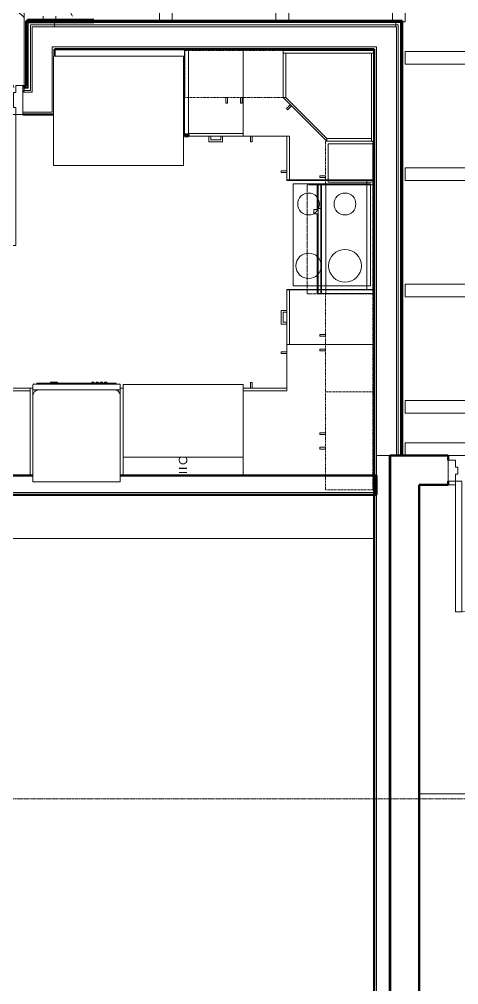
# Model space of a CAD drawing. Header units: inches. Extents: x -4235 to -464, y 9767 to 12359.
# Drawn here: x -2742.2 to -2621.4, y 10116.1 to 10381.6 of the extents above; entities that cross this region are included whole.
import ezdxf

# ---------------------------------------------------------------- set-up
doc = ezdxf.new("R2010")
doc.units = ezdxf.units.IN
doc.header["$MEASUREMENT"] = 0
for name, pattern in [('Dash', [0.25, 0.125, -0.125]), ('Grid Line 1_2_', [0.875, 0.5, -0.125, 0.125, -0.125]), ('Overhead', [0.15625, 0.09375, -0.0625])]:
    doc.linetypes.add(name, pattern=pattern)
for name, color, linetype, lineweight in [('0-1', 7, 'Continuous', 5), ('0-2', 10, 'Continuous', 9), ('A-CLNG-1', 254, 'Continuous', 9), ('A-CLNG-2', 10, 'Continuous', 9), ('A-CLNG-PATT-1', 253, 'Continuous', 13), ('A-DOOR-1', 10, 'Continuous', 9), ('A-DOOR-2', 50, 'Continuous', 20), ('A-DOOR-FRAM-2', 50, 'Continuous', 20), ('A-FLOR-1', 254, 'Continuous', 9), ('A-FLOR-2', 10, 'Continuous', 9), ('A-FLOR-3', 192, 'Continuous', 9), ('A-WALL-1', 7, 'Continuous', 50), ('A-WALL-2', 250, 'Continuous', 13), ('A-WALL-3', 10, 'Continuous', 9), ('A-WALL-4', 254, 'Continuous', 9), ('A-WALL-5', 113, 'Continuous', 9), ('I-WALL-1', 7, 'Continuous', 50), ('I-WALL-2', 10, 'Continuous', 9), ('I-WALL-3', 254, 'Continuous', 9), ('P-SANR-FIXT-1', 10, 'Continuous', 9), ('Q-CASE', 31, 'Continuous', 9), ('Q-CASE-1', 254, 'Continuous', 9), ('Q-CASE-2', 10, 'Continuous', 9), ('Q-CASE-3', 254, 'Dash', 9), ('Q-CASE-4', 10, 'Dash', 9), ('Q-SPCQ-1', 10, 'Continuous', 9), ('Q-SPCQ-2', 91, 'Overhead', 9), ('S-BEAM', 12, 'Continuous', 9), ('S-GRID-1', 1, 'Grid Line 1_2_', 9)]:
    doc.layers.add(name, color=color, linetype=linetype, lineweight=lineweight)

# ---------------------------------------------------------------- blocks, each defined once
blk = doc.blocks.new('Refrigerator_-_Side-by-Side_6047 - 36_ X 30_-1372843-BACKGROUND - RCP - 2ND FLOOR')
at = {"layer": 'Q-SPCQ-1'}
for p, q in [((-17.88, 15.58), (17.87, 15.58)), ((-17.88, -14.42), (-17.88, 15.58)), ((17.87, 15.58), (17.87, -14.42)), ((17.87, -14.42), (-17.88, -14.42))]:
    blk.add_line(p, q, dxfattribs=at)
blk = doc.blocks.new('Range - 24_ x 30_-2806124-BACKGROUND - RCP - 2ND FLOOR')
at = {"layer": 'Q-SPCQ-1'}
blk.add_line((0, -22), (30, -22), dxfattribs=at)
for centre, radius, start, end in [((6.5, -6), 3.5, 360, 180), ((23.5, -6), 3, 0, 180), ((6.5, -6), 3.5, 180, 0), ((23.5, -6), 3, 180, 0), ((6.5, -16), 4.5, 0, 180), ((23.5, -16), 3, 360, 180), ((6.5, -16), 4.5, 180, 0), ((23.5, -16), 3, 180, 0)]:
    blk.add_arc(centre, radius, start, end, dxfattribs=at)
blk = doc.blocks.new('Dishwasher_15404 - 34_ counter-2817256-BACKGROUND - RCP - 2ND FLOOR')
at = {"layer": 'Q-SPCQ-1'}
for p, q in [((0, -24), (0, 0)), ((0, 0), (23.68, 0)), ((23.68, 0), (25.25, 0)), ((25.25, 0), (26.68, 0)), ((25.25, 0), (25.25, -1.57)), ((25.25, -1.57), (25.25, -22.43)), ((26.87, -0.2), (26.87, -23.8)), ((27.12, -1.09), (26.87, -1.09)), ((27.12, -2.61), (27.12, -1.09)), ((27.12, -3.81), (27.12, -2.61)), ((27.12, -20.19), (27.12, -3.81)), ((27.37, -4.82), (27.12, -4.82)), ((27.37, -5.81), (27.37, -4.82)), ((27.12, -6.79), (27.37, -6.79)), ((27.37, -6.79), (27.37, -5.81)), ((27.37, -16.15), (27.12, -16.15)), ((27.37, -16.74), (27.12, -16.74)), ((27.37, -17.33), (27.12, -17.33)), ((27.37, -17.92), (27.12, -17.92)), ((27.37, -18.51), (27.12, -18.51)), ((27.37, -16.74), (27.37, -16.15)), ((27.37, -17.92), (27.37, -17.33)), ((27.37, -19.1), (27.37, -18.51)), ((27.37, -19.1), (27.12, -19.1)), ((27.37, -19.69), (27.12, -19.69)), ((27.12, -21.39), (27.12, -20.19)), ((27.37, -20.28), (27.12, -20.28)), ((27.37, -20.28), (27.37, -19.69)), ((25.25, -22.43), (25.25, -24)), ((27.12, -22.91), (26.87, -22.91)), ((27.12, -22.91), (27.12, -21.39)), ((23.68, -24), (0, -24)), ((25.25, -24), (23.68, -24)), ((26.68, -24), (25.25, -24))]:
    blk.add_line(p, q, dxfattribs=at)
for centre, radius, start, end in [((26.68, -0.2), 0.197, 15, 90), ((26.68, -0.2), 0.197, 0, 90), ((23.68, -1.57), 1.57, 0, 90), ((23.68, -1.57), 1.57, 32.077, 42.3359), ((23.68, -1.57), 1.57, 17.8182, 27.5266), ((23.68, -1.57), 1.57, 0, 13.6425), ((23.68, -22.43), 1.57, 270, 0), ((23.68, -22.43), 1.57, 317.6641, 327.923), ((23.68, -22.43), 1.57, 332.4734, 342.1818), ((23.68, -22.43), 1.57, 346.3575, 0), ((26.68, -23.8), 0.197, 270, 0)]:
    blk.add_arc(centre, radius, start, end, dxfattribs=at)
blk = doc.blocks.new('300 Series Wall Hung Cabinet_302 - 27_ X 36_-2604985-BACKGROUND - RCP - 2ND FLOOR')
at = {"layer": 'Q-CASE-1'}
for p, q in [((-1.76, -13.19), (-2.25, -13.19)), ((-2.25, -13.19), (-2.25, -14.69)), ((-1.76, -14.69), (-1.76, -13.19)), ((2.24, -13.19), (1.75, -13.19)), ((1.75, -13.19), (1.75, -14.69)), ((2.24, -14.69), (2.24, -13.19)), ((-2.25, -14.69), (-1.76, -14.69)), ((1.75, -14.69), (2.24, -14.69))]:
    blk.add_line(p, q, dxfattribs=at)
at = {"layer": 'Q-CASE-3'}
for p, q in [((-13.5, -0.19), (-13.5, -13.19)), ((13.5, -13.19), (13.5, -0.19)), ((-13.5, -13.19), (13.5, -13.19))]:
    blk.add_line(p, q, dxfattribs=at)
at = {"layer": 'Q-CASE-4'}
blk.add_line((13.5, -0.19), (-13.5, -0.19), dxfattribs=at)
blk = doc.blocks.new('30quot_MicrowaveVent_11166 - 70cm miele oven-V13-BACKGROUND - RCP - 2ND FLOOR')
at = {"layer": 'Q-CASE-1'}
for p, q in [((8.88, 16.6), (7.69, 16.6)), ((7.69, 16.6), (7.69, 15.39)), ((7.69, 16.55), (7.69, 16.6)), ((8.88, 16.6), (8.88, 16.55)), ((8.88, 16.55), (8.88, 16.6)), ((8.88, 16.16), (8.88, 16.55)), ((8.88, 15.39), (8.88, 16.16)), ((-13.07, 15.6), (-14.2, 15.6)), ((-14.2, 15.6), (-14.2, 15.48)), ((-14.2, 15.48), (-14.2, 15.39)), ((-13.07, 15.39), (-14.2, 15.39)), ((-14.2, 15.39), (-14.2, 14.61)), ((-14.2, 14.61), (-13.07, 14.61)), ((-14.2, 14.49), (-14.2, 13.23)), ((-13.07, 14.49), (-14.2, 14.49)), ((7.69, 15.6), (-12.07, 15.6)), ((9.18, 15.39), (-12.07, 15.39)), ((-12.07, 14.61), (9.18, 14.61)), ((15.68, 14.49), (-12.07, 14.49)), ((15.68, 15.6), (8.88, 15.6)), ((9.18, 15.39), (9.18, 14.61)), ((15.68, 15.39), (9.18, 15.39)), ((9.18, 15.39), (9.18, 14.61)), ((9.18, 14.61), (15.68, 14.61)), ((15.68, 15.54), (15.68, 15.6)), ((15.68, 15.39), (15.68, 15.54)), ((15.68, 15.39), (15.68, 14.61)), ((15.68, 13.23), (15.68, 14.49)), ((-14.2, 13.23), (-14.2, 0.38)), ((-14.2, 13.23), (-13.07, 13.23)), ((-12.07, 13.23), (15.68, 13.23)), ((15.68, 1), (15.68, 13.23)), ((15.68, 0), (15.68, 0.38))]:
    blk.add_line(p, q, dxfattribs=at)
at = {"layer": 'Q-CASE-2'}
for p, q in [((-12.07, 15.6), (-13.07, 15.6)), ((-12.07, 15.39), (-13.07, 15.39)), ((-13.07, 14.61), (-12.07, 14.61)), ((-12.07, 14.49), (-13.07, 14.49)), ((-13.07, 13.23), (-12.07, 13.23)), ((-14.2, 0.38), (-14.2, 0)), ((-13.07, 0), (15.68, 0)), ((15.68, 0.38), (15.68, 1)), ((-14.2, 0), (-13.07, 0))]:
    blk.add_line(p, q, dxfattribs=at)
blk = doc.blocks.new('Base Cabinet 4 Drawer 254 - Base Cabinet 4 Drawer 254 15_-2584595-BACKGROUND - RCP - 2ND FLOOR')
at = {"layer": 'Q-CASE-2'}
for p, q in [((-6.76, 24), (8.24, 24)), ((-6.76, 23.25), (-6.76, 24)), ((-1.14, 24), (-1.14, 25.5)), ((-1.14, 25.5), (2.61, 25.5)), ((-1.14, 24), (-0.64, 24)), ((2.11, 25), (-0.64, 25)), ((-0.64, 24), (-0.64, 25)), ((2.11, 24), (2.11, 25)), ((2.61, 24), (2.11, 24)), ((2.61, 25.5), (2.61, 24)), ((8.24, 24), (8.24, 23.25)), ((8.24, 23.25), (-6.76, 23.25)), ((-6.76, 23.25), (-6.76, 0)), ((8.24, 0), (8.24, 23.25)), ((-6.76, 0), (8.24, 0))]:
    blk.add_line(p, q, dxfattribs=at)
blk = doc.blocks.new('Base Cabinet 3 Drawer 230 - Base Cabinet 3 Drawer 230 15_-2554961-BACKGROUND - RCP - 2ND FLOOR')
at = {"layer": 'Q-CASE-2'}
for p, q in [((-6.76, -23.25), (-6.76, 0)), ((-6.76, 0), (8.24, 0)), ((8.24, 0), (8.24, -23.25)), ((-6.76, -23.25), (-6.76, -24)), ((8.24, -23.25), (-6.76, -23.25)), ((8.24, -24), (8.24, -23.25)), ((-6.76, -24), (8.24, -24)), ((-0.64, -24), (-1.14, -24)), ((-1.14, -25.5), (-1.14, -24)), ((2.61, -25.5), (-1.14, -25.5)), ((-0.64, -25), (-0.64, -24)), ((-0.64, -25), (2.11, -25)), ((2.11, -25), (2.11, -24)), ((2.11, -24), (2.61, -24)), ((2.61, -24), (2.61, -25.5))]:
    blk.add_line(p, q, dxfattribs=at)
blk = doc.blocks.new('Base Cabinet 3 Drawer 230 - Base Cabinet 3 Drawer 230 18_-2579417-BACKGROUND - RCP - 2ND FLOOR')
at = {"layer": 'Q-CASE-2'}
for p, q in [((-8.26, 24), (9.74, 24)), ((-8.26, 23.25), (-8.26, 24)), ((-1.14, 24), (-1.14, 25.5)), ((-1.14, 25.5), (2.61, 25.5)), ((-1.14, 24), (-0.64, 24)), ((2.11, 25), (-0.64, 25)), ((-0.64, 24), (-0.64, 25)), ((2.11, 24), (2.11, 25)), ((2.61, 24), (2.11, 24)), ((2.61, 25.5), (2.61, 24)), ((9.74, 24), (9.74, 23.25)), ((9.74, 23.25), (-8.26, 23.25)), ((-8.26, 23.25), (-8.26, 0)), ((9.74, 0), (9.74, 23.25)), ((-8.26, 0), (9.74, 0))]:
    blk.add_line(p, q, dxfattribs=at)
blk = doc.blocks.new('kitchen_faucet_14143 - kitchen_faucet_14143-V51-BACKGROUND - RCP - 2ND FLOOR')
at = {"layer": 'P-SANR-FIXT-1'}
for p, q in [((2.26, -1.08), (2.26, 1.08)), ((2.34, 1.08), (2.34, -1.08)), ((3.44, -1.08), (3.44, 1.08))]:
    blk.add_line(p, q, dxfattribs=at)
for start, end in [(222.9819, 360), (0, 135)]:
    blk.add_arc((0, 0), 1.08, start, end, dxfattribs=at)
blk = doc.blocks.new('Stainless Steel Farmhous Kitchen Sink - Stainless Steel Farmhous Kitchen Sink-2443921-BACKGROUND - RCP - 2ND FLOOR')
at = {"layer": 'P-SANR-FIXT-1'}
for p, q in [((-33, -22.2), (-33, -2.25)), ((-33, -2.25), (0, -2.25)), ((0, -2.25), (0, -22.2)), ((0, -22.2), (-33, -22.2))]:
    blk.add_line(p, q, dxfattribs=at)
blk = doc.blocks.new('Base Cabinet Corner 197 - Base Cabinet Corner 197-2565125-BACKGROUND - RCP - 2ND FLOOR')
at = {"layer": 'Q-CASE-2'}
for p, q in [((-23.26, 0), (12.74, 0)), ((-23.26, -36), (-23.26, 0)), ((12.74, 0), (12.74, -24)), ((0.74, -23.25), (0.74, -36)), ((12.74, -23.25), (0.74, -23.25)), ((0.74, -23.25), (0.74, -24)), ((0.74, -24), (0.74, -36)), ((12.74, -24), (0.74, -24)), ((10.73, -24), (10.24, -24)), ((10.24, -24), (10.24, -25.5)), ((10.24, -25.5), (10.73, -25.5)), ((10.73, -25.5), (10.73, -24)), ((2.23, -33.51), (0.73, -33.51)), ((0.73, -33.51), (0.73, -34)), ((0.73, -34), (2.23, -34)), ((2.23, -34), (2.23, -33.51)), ((0.74, -36), (-23.26, -36))]:
    blk.add_line(p, q, dxfattribs=at)
blk = doc.blocks.new('308 - 308-V65-BACKGROUND - RCP - 2ND FLOOR')
at = {"layer": 'Q-CASE'}
for p, q in [((0, -25.19), (-12, -13.19)), ((-12, -13.19), (-11.25, -13.19)), ((-11.25, -13.19), (0, -24.44)), ((0, -24.44), (0, -25.19))]:
    blk.add_line(p, q, dxfattribs=at)
at = {"layer": 'Q-CASE-1'}
for p, q in [((-12, -0.94), (-12, -0.19)), ((-12, -13.19), (-12, -0.94)), ((-12, -0.94), (-11.25, -0.94)), ((12.62, -0.94), (-12, -0.94)), ((-11.25, -13.19), (-11.25, -0.94)), ((-11.25, -0.94), (12.25, -0.94)), ((-11.25, -0.94), (-11.25, -13.19)), ((12.25, -0.94), (12.25, -24.44)), ((12.25, -25.19), (12.25, -0.94)), ((12.25, -0.94), (12.62, -0.94)), ((-11.25, -13.19), (-12, -13.19)), ((0, -24.44), (-11.25, -13.19)), ((-10.05, -15.14), (-11.11, -16.2)), ((-10.76, -16.55), (-9.7, -15.49)), ((-11.11, -16.2), (-10.76, -16.55)), ((12.25, -24.44), (0, -24.44)), ((0, -25.19), (0, -24.44)), ((0, -24.44), (12.25, -24.44)), ((12.25, -25.19), (0, -25.19)), ((12.25, -24.44), (12.25, -25.19)), ((12.62, -25.19), (12.25, -25.19))]:
    blk.add_line(p, q, dxfattribs=at)
at = {"layer": 'Q-CASE-2'}
for p, q in [((-12, -0.19), (12.62, -0.19)), ((12.62, -0.19), (13, -0.19)), ((12.62, -0.94), (13, -0.94)), ((13, -0.94), (12.62, -0.94)), ((13, -0.19), (13, -0.94)), ((13, -0.94), (13, -25.19)), ((13, -25.19), (12.62, -25.19))]:
    blk.add_line(p, q, dxfattribs=at)
blk = doc.blocks.new('300 Series Wall Hung Cabinet_302 - 27_ X 36_-V66-BACKGROUND - RCP - 2ND FLOOR')
at = {"layer": 'Q-CASE-1'}
for p, q in [((-1.76, 14.69), (-2.25, 14.69)), ((-2.25, 14.69), (-2.25, 13.19)), ((-1.76, 13.19), (-1.76, 14.69)), ((2.24, 14.69), (1.75, 14.69)), ((1.75, 14.69), (1.75, 13.19)), ((2.24, 13.19), (2.24, 14.69)), ((-2.25, 13.19), (-1.76, 13.19)), ((1.75, 13.19), (2.24, 13.19))]:
    blk.add_line(p, q, dxfattribs=at)
at = {"layer": 'Q-CASE-3'}
for p, q in [((-9.5, 13.19), (13.5, 13.19)), ((13.5, 13.19), (13.5, 0.19))]:
    blk.add_line(p, q, dxfattribs=at)
at = {"layer": 'Q-CASE-4'}
for p, q in [((-13.5, 0.19), (-13.5, 13.19)), ((-13.5, 13.19), (-9.5, 13.19)), ((-9.5, 0.19), (-13.5, 0.19)), ((13.5, 0.19), (-9.5, 0.19))]:
    blk.add_line(p, q, dxfattribs=at)
blk = doc.blocks.new('300 Series Wall Hung Cabinet_301 - 12_-V67-BACKGROUND - RCP - 2ND FLOOR')
at = {"layer": 'Q-CASE-1'}
for p, q in [((-3.51, 14.69), (-4, 14.69)), ((-4, 14.69), (-4, 13.19)), ((-3.51, 13.19), (-3.51, 14.69)), ((-4.75, 12.44), (5.25, 12.44)), ((-4, 13.19), (-3.51, 13.19)), ((5.25, 12.44), (5.25, 0.19)), ((-4.75, 0.19), (-5.25, 0.19))]:
    blk.add_line(p, q, dxfattribs=at)
at = {"layer": 'Q-CASE-2'}
for p, q in [((-5.25, 0.19), (-5.25, 12.44)), ((-5.25, 12.44), (-4.75, 12.44)), ((5.25, 0.19), (-4.75, 0.19))]:
    blk.add_line(p, q, dxfattribs=at)
at = {"layer": 'Q-CASE-3'}
for p, q in [((-6, 0.81), (-6, 13.19)), ((-6, 13.19), (-5.75, 13.19)), ((-4.75, 13.19), (6, 13.19)), ((6, 13.19), (6, 0.19)), ((-4.75, 0.19), (-6, 0.19))]:
    blk.add_line(p, q, dxfattribs=at)
at = {"layer": 'Q-CASE-4'}
for p, q in [((-5.75, 13.19), (-4.75, 13.19)), ((-6, 0.19), (-6, 0.81)), ((6, 0.19), (-4.75, 0.19))]:
    blk.add_line(p, q, dxfattribs=at)
blk = doc.blocks.new('Cabinet Filler62 - Cabinet Filler-2784979-BACKGROUND - RCP - 2ND FLOOR')
at = {"layer": 'A-WALL-1'}
for p, q in [((-2696.8, 10349.91), (-2695.7, 10349.91)), ((-2696.8, 10349.41), (-2696.8, 10349.91)), ((-2695.7, 10349.41), (-2696.8, 10349.41)), ((-2695.7, 10349.91), (-2695.7, 10349.41))]:
    blk.add_line(p, q, dxfattribs=at)
at = {"layer": 'A-WALL-4'}
for p, q in [((-2695.7, 10349.91), (-2696.8, 10349.91)), ((-2696.8, 10349.91), (-2696.8, 10349.41)), ((-2696.8, 10349.41), (-2695.7, 10349.41)), ((-2695.7, 10349.41), (-2695.7, 10349.91))]:
    blk.add_line(p, q, dxfattribs=at)
blk = doc.blocks.new('Range_Hood_386 - 30_ Wide-V87-BACKGROUND - RCP - 2ND FLOOR')
at = {"layer": 'Q-SPCQ-2'}
for p, q in [((-15, 11.37), (-15, 12)), ((-15, 12), (13.75, 12)), ((-15, -6), (-15, 11.37)), ((13.75, 12), (15, 12)), ((15, 12), (15, -6)), ((12.75, -6), (-15, -6)), ((13.75, -6), (12.75, -6)), ((15, -6), (13.75, -6))]:
    blk.add_line(p, q, dxfattribs=at)
blk = doc.blocks.new('CTR - 1st Phase - Unit Layouts_rvt-1-BACKGROUND - RCP - 2ND FLOOR')
at = {"layer": 'A-WALL-1'}
for p, q in [((-2756.7, 10256.16), (-2738.45, 10256.16)), ((-2714.45, 10256.16), (-2644.07, 10256.16)), ((-2644.07, 10256.16), (-2644.07, 10250.78)), ((-2644.07, 10250.78), (-2756.7, 10250.78))]:
    blk.add_line(p, q, dxfattribs=at)
at = {"layer": 'A-WALL-2'}
blk.add_line((-2756.7, 10251.41), (-2644.07, 10251.41), dxfattribs=at)
at = {"layer": 'A-WALL-3'}
for p, q in [((-2644.7, 10256.16), (-2644.07, 10256.16)), ((-2644.07, 10256.16), (-2644.07, 10250.78)), ((-2644.07, 10250.78), (-2644.7, 10250.78))]:
    blk.add_line(p, q, dxfattribs=at)
at = {"layer": 'A-WALL-4'}
for p, q in [((-2756.7, 10256.16), (-2738.45, 10256.16)), ((-2714.45, 10256.16), (-2644.7, 10256.16)), ((-2644.7, 10250.78), (-2756.7, 10250.78))]:
    blk.add_line(p, q, dxfattribs=at)
at = {"layer": 'A-WALL-5'}
for p, q in [((-2696.8, 10373.41), (-2696.8, 10349.91)), ((-2644.7, 10373.41), (-2696.8, 10373.41)), ((-2696.8, 10373.41), (-2644.7, 10373.41)), ((-2696.8, 10349.91), (-2696.8, 10373.41)), ((-2644.7, 10337.29), (-2644.7, 10373.41)), ((-2644.7, 10337.29), (-2644.7, 10373.41)), ((-2696.8, 10349.91), (-2696.8, 10349.41)), ((-2696.8, 10349.41), (-2696.8, 10349.91)), ((-2696.8, 10349.41), (-2695.7, 10349.41)), ((-2695.7, 10349.41), (-2696.8, 10349.41)), ((-2695.7, 10349.41), (-2690.07, 10349.41)), ((-2690.07, 10349.41), (-2695.7, 10349.41)), ((-2690.07, 10349.41), (-2689.57, 10349.41)), ((-2689.57, 10349.41), (-2690.07, 10349.41)), ((-2689.57, 10349.41), (-2686.82, 10349.41)), ((-2686.82, 10349.41), (-2689.57, 10349.41)), ((-2686.82, 10349.41), (-2686.32, 10349.41)), ((-2686.32, 10349.41), (-2678.7, 10349.41)), ((-2678.7, 10349.41), (-2686.32, 10349.41)), ((-2678.21, 10349.41), (-2668.7, 10349.41)), ((-2668.7, 10349.41), (-2678.21, 10349.41)), ((-2668.7, 10349.41), (-2668.7, 10339.91)), ((-2668.7, 10349.41), (-2668.7, 10339.91)), ((-2668.7, 10339.91), (-2668.7, 10339.43)), ((-2668.7, 10339.43), (-2668.7, 10337.29)), ((-2668.7, 10339.43), (-2668.7, 10337.29)), ((-2668.7, 10337.29), (-2644.7, 10337.29)), ((-2668.7, 10337.29), (-2644.7, 10337.29)), ((-2666.95, 10336.29), (-2666.95, 10308.29)), ((-2645.7, 10336.29), (-2666.95, 10336.29)), ((-2666.95, 10336.29), (-2666.95, 10308.29)), ((-2645.7, 10336.29), (-2666.95, 10336.29)), ((-2645.7, 10308.29), (-2645.7, 10336.29)), ((-2645.7, 10336.29), (-2645.7, 10308.29)), ((-2668.7, 10301.53), (-2668.7, 10307.29)), ((-2668.7, 10307.29), (-2644.7, 10307.29)), ((-2668.7, 10307.29), (-2644.7, 10307.29)), ((-2668.7, 10307.29), (-2668.7, 10301.53)), ((-2666.95, 10308.29), (-2645.7, 10308.29)), ((-2666.95, 10308.29), (-2645.7, 10308.29)), ((-2644.7, 10307.29), (-2644.7, 10256.16)), ((-2644.7, 10307.29), (-2644.7, 10256.16)), ((-2668.7, 10301.53), (-2668.7, 10301.03)), ((-2668.7, 10298.28), (-2668.7, 10301.03)), ((-2668.7, 10301.03), (-2668.7, 10298.28)), ((-2668.7, 10298.28), (-2668.7, 10297.78)), ((-2668.7, 10290.16), (-2668.7, 10297.78)), ((-2668.7, 10297.78), (-2668.7, 10290.16)), ((-2668.7, 10280.16), (-2668.7, 10289.67)), ((-2668.7, 10289.67), (-2668.7, 10280.16)), ((-2746.32, 10280.16), (-2738.45, 10280.16)), ((-2738.45, 10280.16), (-2746.32, 10280.16)), ((-2714.45, 10280.16), (-2713.7, 10280.16)), ((-2713.7, 10280.16), (-2714.45, 10280.16)), ((-2713.7, 10261.2), (-2713.7, 10280.16)), ((-2680.7, 10280.16), (-2678.69, 10280.16)), ((-2678.69, 10280.16), (-2680.7, 10280.16)), ((-2678.2, 10280.16), (-2678.69, 10280.16)), ((-2678.2, 10280.16), (-2668.7, 10280.16)), ((-2668.7, 10280.16), (-2678.2, 10280.16)), ((-2713.7, 10261.2), (-2713.7, 10256.16)), ((-2713.7, 10256.16), (-2713.7, 10261.2)), ((-2680.7, 10256.16), (-2680.7, 10261.2)), ((-2680.7, 10261.2), (-2680.7, 10256.16)), ((-2713.7, 10256.16), (-2680.7, 10256.16)), ((-2680.7, 10256.16), (-2713.7, 10256.16)), ((-2644.7, 10256.16), (-2644.7, 10250.78)), ((-2644.7, 10256.16), (-2644.7, 10250.78)), ((-2644.7, 10250.78), (-2644.7, 10238.78)), ((-2644.7, 10250.78), (-2644.7, 10238.78)), ((-2644.7, 10238.78), (-2759.12, 10238.78)), ((-2759.12, 10238.78), (-2644.7, 10238.78))]:
    blk.add_line(p, q, dxfattribs=at)
at = {"layer": '0-2'}
for name, p in [('300 Series Wall Hung Cabinet_302 - 27_ X 36_-2604985-BACKGROUND - RCP - 2ND FLOOR', (-2683.2, 10373.23)), ('Base Cabinet 3 Drawer 230 - Base Cabinet 3 Drawer 230 15_-2554961-BACKGROUND - RCP - 2ND FLOOR', (-2688.94, 10373.41)), ('308 - 308-V65-BACKGROUND - RCP - 2ND FLOOR', (-2657.7, 10373.23)), ('Cabinet Filler62 - Cabinet Filler-2784979-BACKGROUND - RCP - 2ND FLOOR', (0, 0)), ('Base Cabinet 3 Drawer 230 - Base Cabinet 3 Drawer 230 18_-2579417-BACKGROUND - RCP - 2ND FLOOR', (-2748.94, 10256.16))]:
    blk.add_blockref(name, p, dxfattribs=at)
for name, p, rotation in [('Base Cabinet Corner 197 - Base Cabinet Corner 197-2565125-BACKGROUND - RCP - 2ND FLOOR', (-2644.7, 10350.15), 269.9999999999575), ('Refrigerator_-_Side-by-Side_6047 - 36_ X 30_-1372843-BACKGROUND - RCP - 2ND FLOOR', (-2714.92, 10356.99), 180), ('300 Series Wall Hung Cabinet_301 - 12_-V67-BACKGROUND - RCP - 2ND FLOOR', (-2644.89, 10342.04), 89.99999999992518), ('Range - 24_ x 30_-2806124-BACKGROUND - RCP - 2ND FLOOR', (-2668.7, 10307.29), 90.00000000002778), ('Range_Hood_386 - 30_ Wide-V87-BACKGROUND - RCP - 2ND FLOOR', (-2657.07, 10321.04), 270.0000000000275), ('30quot_MicrowaveVent_11166 - 70cm miele oven-V13-BACKGROUND - RCP - 2ND FLOOR', (-2644.7, 10320.36), 89.99999999992565), ('Base Cabinet 4 Drawer 254 - Base Cabinet 4 Drawer 254 15_-2584595-BACKGROUND - RCP - 2ND FLOOR', (-2644.7, 10298.92), 89.99999999992563), ('300 Series Wall Hung Cabinet_302 - 27_ X 36_-2604985-BACKGROUND - RCP - 2ND FLOOR', (-2644.89, 10292.66), 269.9999999999252), ('Base Cabinet Corner 197 - Base Cabinet Corner 197-2565125-BACKGROUND - RCP - 2ND FLOOR', (-2667.96, 10256.16), 180), ('Dishwasher_15404 - 34_ counter-2817256-BACKGROUND - RCP - 2ND FLOOR', (-2738.45, 10254.41), 90.00000000003266), ('Stainless Steel Farmhous Kitchen Sink - Stainless Steel Farmhous Kitchen Sink-2443921-BACKGROUND - RCP - 2ND FLOOR', (-2713.7, 10258.95), 180), ('300 Series Wall Hung Cabinet_302 - 27_ X 36_-V66-BACKGROUND - RCP - 2ND FLOOR', (-2644.89, 10265.66), 89.99999999992518), ('kitchen_faucet_14143 - kitchen_faucet_14143-V51-BACKGROUND - RCP - 2ND FLOOR', (-2697.2, 10260.4), 269.999999999959)]:
    blk.add_blockref(name, p, dxfattribs=dict(at, rotation=rotation))
blk = doc.blocks.new('HOLLOW METAL - UNIT DOOR-2191980-BACKGROUND - RCP - 2ND FLOOR')
at = {"layer": 'A-DOOR-1'}
blk.add_arc((18, -4.125), 36, 180, 270, dxfattribs=at)
at = {"layer": 'A-DOOR-2'}
for p, q in [((16.25, -4.125), (18, -4.125)), ((16.25, -40.125), (16.25, -4.125)), ((18, -4.125), (18, -40.125)), ((18, -40.125), (16.25, -40.125))]:
    blk.add_line(p, q, dxfattribs=at)
at = {"layer": 'A-DOOR-FRAM-2'}
for p, q in [((-20, 3.875), (-18, 3.875)), ((-20, -4.125), (-20, 3.875)), ((-18, 3.875), (-18, 1.9375)), ((18, 3.875), (20, 3.875)), ((18, 1.9375), (18, 3.875)), ((20, 3.875), (20, -4.125)), ((-18, 1.9375), (-17.375, 1.9375)), ((-17.375, 1.9375), (-17.375, -2.1875)), ((17.375, 1.9375), (18, 1.9375)), ((17.375, -2.1875), (17.375, 1.9375)), ((-18, -2.1875), (-18, -4.125)), ((-17.375, -2.1875), (-18, -2.1875)), ((18, -2.1875), (17.375, -2.1875)), ((18, -4.125), (18, -2.1875)), ((-18, -4.125), (-20, -4.125)), ((20, -4.125), (18, -4.125))]:
    blk.add_line(p, q, dxfattribs=at)
blk = doc.blocks.new('CTR - 1st Phase - Common Walls_rvt-1-BACKGROUND - RCP - 2ND FLOOR')
at = {"layer": 'A-CLNG-PATT-1'}
h = blk.add_hatch(dxfattribs=at)
h.set_pattern_fill('FP_3', color=256, style=0, pattern_type=2)
h.set_pattern_definition([(108.435, (6.24, 0), (-23.9995167, 47.999875), [9.107, -66.787]), (139.399, (3.36, 8.64), (-144.0005735, 119.9994401), [4.425, -216.844]), (136.848, (24, 11.52), (-360.00235884, 335.99803914), [10.527, -515.834]), (109.983, (16.32, 18.72), (-71.99926767, 192.0004429), [5.618, -275.295]), (90, (14.4, 0), (-24, 24), [4.8, -19.2]), (118.443, (14.4, 4.8), (168.00080613, -311.999948405), [13.101, -641.971]), (84.289, (8.16, 16.32), (-24.00143285, -215.9997167), [4.824, -236.373]), (129.806, (8.64, 21.12), (96.0006462, -119.9991583), [3.749, -183.697])])
h.paths.add_polyline_path([(-2797.77, 10361.78), (-2781.2, 10361.78), (-2781.2, 10363.41), (-2779.28, 10363.41), (-2779.28, 10425.39), (-2798.23, 10425.39), (-2798.23, 10361.78), (-2798.02, 10361.78)], flags=0)
h.paths.add_polyline_path([(-2743.48, 10361.78), (-2743.2, 10361.78), (-2743.2, 10363.41), (-2741.2, 10363.41), (-2741.2, 10361.78), (-2740.88, 10361.78), (-2740.88, 10425.39), (-2779.03, 10425.39), (-2779.03, 10361.78), (-2771.51, 10361.78)], flags=0)
h.paths.add_polyline_path([(-2721.68, 10382.41), (-2721.68, 10425.39), (-2740.63, 10425.39), (-2740.63, 10382.41)], flags=0)
at = {"layer": 'A-CLNG-1'}
for p, q in [((-2740.88, 10363.16), (-2740.88, 10361.78)), ((-2740.88, 10361.78), (-2741.2, 10361.78))]:
    blk.add_line(p, q, dxfattribs=at)
at = {"layer": 'A-CLNG-2'}
blk.add_line((-2740.88, 10425.39), (-2740.88, 10363.16), dxfattribs=at)
at = {"layer": 'A-WALL-1'}
for p, q in [((-2644.7, 10013.59), (-2644.7, 10261.59)), ((-2640.32, 10261.59), (-2640.32, 10013.59))]:
    blk.add_line(p, q, dxfattribs=at)
at = {"layer": 'A-WALL-2'}
for p, q in [((-2739.8, 10381.16), (-2739.8, 10380.66)), ((-2739.8, 10381.16), (-2739.8, 10380.66)), ((-2739.17, 10380.66), (-2739.8, 10380.66)), ((-2739.8, 10380.66), (-2739.8, 10362.66)), ((-2732.55, 10380.66), (-2739.17, 10380.66)), ((-2644.7, 10380.66), (-2732.55, 10380.66)), ((-2638.07, 10380.66), (-2644.7, 10380.66)), ((-2637.45, 10380.66), (-2638.07, 10380.66)), ((-2637.45, 10261.59), (-2637.45, 10380.66)), ((-2738.67, 10380.04), (-2739.17, 10380.04)), ((-2739.17, 10380.04), (-2739.17, 10362.04)), ((-2732.55, 10380.04), (-2738.67, 10380.04)), ((-2733.17, 10379.54), (-2738.67, 10379.54)), ((-2738.67, 10379.54), (-2738.67, 10361.54)), ((-2732.55, 10379.54), (-2733.17, 10379.54)), ((-2644.7, 10380.04), (-2732.55, 10380.04)), ((-2644.7, 10379.54), (-2732.55, 10379.54)), ((-2638.57, 10380.04), (-2644.7, 10380.04)), ((-2644.07, 10379.54), (-2644.7, 10379.54)), ((-2638.57, 10379.54), (-2644.07, 10379.54)), ((-2638.07, 10380.04), (-2638.57, 10380.04)), ((-2638.57, 10261.59), (-2638.57, 10379.54)), ((-2638.07, 10261.59), (-2638.07, 10380.04)), ((-2732.55, 10374.04), (-2733.17, 10374.04)), ((-2733.17, 10374.04), (-2733.17, 10356.04)), ((-2644.7, 10374.04), (-2732.55, 10374.04)), ((-2644.07, 10374.04), (-2644.7, 10374.04)), ((-2644.07, 10261.59), (-2644.07, 10374.04)), ((-2741.2, 10362.66), (-2740.3, 10362.66)), ((-2741.2, 10362.04), (-2740.3, 10362.04)), ((-2740.3, 10362.66), (-2739.8, 10362.66)), ((-2740.3, 10362.04), (-2739.8, 10362.04)), ((-2739.8, 10362.04), (-2739.17, 10362.04)), ((-2741.2, 10361.54), (-2740.3, 10361.54)), ((-2740.3, 10361.54), (-2739.17, 10361.54)), ((-2739.17, 10361.54), (-2738.67, 10361.54)), ((-2741.2, 10356.04), (-2740.3, 10356.04)), ((-2740.3, 10356.04), (-2738.67, 10356.04)), ((-2738.67, 10356.04), (-2733.17, 10356.04)), ((-2640.57, 10261.59), (-2644.07, 10261.59)), ((-2644.07, 10261.59), (-2644.07, 10013.59)), ((-2644.07, 10261.59), (-2640.57, 10261.59)), ((-2640.32, 10261.59), (-2640.57, 10261.59)), ((-2640.57, 10261.59), (-2640.32, 10261.59)), ((-2640.57, 10261.59), (-2640.57, 10013.59))]:
    blk.add_line(p, q, dxfattribs=at)
at = {"layer": 'A-WALL-3'}
blk.add_line((-2640.32, 10261.59), (-2640.32, 10014.21), dxfattribs=at)
at = {"layer": 'I-WALL-1'}
for p, q in [((-2740.3, 10363.16), (-2740.3, 10381.16)), ((-2740.3, 10381.16), (-2739.8, 10381.16)), ((-2739.92, 10380.79), (-2739.92, 10381.41)), ((-2739.92, 10381.41), (-2721.68, 10381.41)), ((-2721.68, 10380.79), (-2739.92, 10380.79)), ((-2739.8, 10381.16), (-2732.55, 10381.16)), ((-2732.55, 10381.16), (-2644.7, 10381.16)), ((-2721.68, 10381.41), (-2721.68, 10380.79)), ((-2644.7, 10381.16), (-2637.45, 10381.16)), ((-2637.45, 10381.16), (-2636.95, 10381.16)), ((-2636.95, 10381.16), (-2636.95, 10261.59)), ((-2644.7, 10373.41), (-2732.55, 10373.41)), ((-2732.55, 10373.41), (-2732.55, 10371.41)), ((-2644.7, 10261.59), (-2644.7, 10373.41)), ((-2741.2, 10363.16), (-2740.3, 10363.16)), ((-2740.3, 10355.41), (-2741.2, 10355.41)), ((-2733.17, 10355.41), (-2740.3, 10355.41)), ((-2732.8, 10355.41), (-2733.17, 10355.41)), ((-2636.95, 10261.59), (-2640.32, 10261.59))]:
    blk.add_line(p, q, dxfattribs=at)
at = {"layer": 'I-WALL-2'}
for p, q in [((-2732.55, 10381.16), (-2739.92, 10381.16)), ((-2739.92, 10381.16), (-2739.92, 10380.79)), ((-2721.68, 10380.79), (-2739.92, 10380.79)), ((-2732.55, 10381.16), (-2721.68, 10381.16)), ((-2732.55, 10381.16), (-2732.55, 10380.79)), ((-2732.55, 10381.16), (-2732.55, 10380.79)), ((-2732.55, 10380.79), (-2732.55, 10379.54)), ((-2732.55, 10380.79), (-2732.55, 10379.54)), ((-2721.68, 10381.16), (-2721.68, 10380.79)), ((-2638.57, 10261.59), (-2636.95, 10261.59))]:
    blk.add_line(p, q, dxfattribs=at)
at = {"layer": 'I-WALL-3'}
for p, q in [((-2740.3, 10363.16), (-2740.3, 10381.16)), ((-2739.92, 10381.16), (-2740.3, 10381.16)), ((-2739.92, 10381.41), (-2739.92, 10381.16)), ((-2739.92, 10381.41), (-2721.68, 10381.41)), ((-2721.68, 10381.41), (-2721.68, 10381.16)), ((-2721.68, 10381.16), (-2644.7, 10381.16)), ((-2636.95, 10381.16), (-2644.7, 10381.16)), ((-2636.95, 10381.16), (-2636.95, 10261.59)), ((-2740.88, 10363.16), (-2740.3, 10363.16))]:
    blk.add_line(p, q, dxfattribs=at)
at = {"layer": '0-2'}
blk.add_blockref('HOLLOW METAL - UNIT DOOR-2191980-BACKGROUND - RCP - 2ND FLOOR', (-2761.2, 10359.54), dxfattribs=at)
blk = doc.blocks.new('HOLLOW METAL - STAIR DOOR 3-0 x 7-0-2453423-BACKGROUND - RCP - 2ND FLOOR')
at = {"layer": 'A-DOOR-1'}
blk.add_arc((18, 3.25), 36, 90, 180, dxfattribs=at)
at = {"layer": 'A-DOOR-2'}
for p, q in [((18, 39.25), (16.25, 39.25)), ((16.25, 39.25), (16.25, 3.25)), ((18, 3.25), (18, 39.25)), ((16.25, 3.25), (18, 3.25))]:
    blk.add_line(p, q, dxfattribs=at)
at = {"layer": 'A-DOOR-FRAM-2'}
for p, q in [((-18, 3.25), (-20, 3.25)), ((-20, 3.25), (-20, -2.5)), ((-18, 1.3125), (-18, 3.25)), ((18, 3.25), (18, 1.3125)), ((20, 3.25), (18, 3.25)), ((20, -2.5), (20, 3.25)), ((-17.375, 1.3125), (-18, 1.3125)), ((-17.375, -0.5625), (-17.375, 1.3125)), ((18, 1.3125), (17.375, 1.3125)), ((17.375, 1.3125), (17.375, -0.5625)), ((-20, -2.5), (-18, -2.5)), ((-18, -2.5), (-18, -0.5625)), ((-18, -0.5625), (-17.375, -0.5625)), ((17.375, -0.5625), (18, -0.5625)), ((18, -0.5625), (18, -2.5)), ((18, -2.5), (20, -2.5))]:
    blk.add_line(p, q, dxfattribs=at)
blk = doc.blocks.new('CTR - 1st Phase -Stairs _ Elevators_rvt-1-BACKGROUND - RCP - 2ND FLOOR')
at = {"layer": 'A-FLOR-1'}
for p, q in [((-2632.32, 10168.59), (-2632.32, 10253.59)), ((-2632.32, 10253.59), (-2622.32, 10253.59))]:
    blk.add_line(p, q, dxfattribs=at)
at = {"layer": 'A-FLOR-2'}
blk.add_line((-2583.7, 10168.59), (-2632.32, 10168.59), dxfattribs=at)
at = {"layer": 'A-WALL-1'}
for p, q in [((-2640.32, 10261.59), (-2624.32, 10261.59)), ((-2640.32, 10253.59), (-2640.32, 10261.59)), ((-2624.32, 10261.59), (-2624.32, 10260.34)), ((-2640.32, 10021.59), (-2640.32, 10253.59)), ((-2624.32, 10253.59), (-2632.32, 10253.59)), ((-2632.32, 10253.59), (-2632.32, 10021.59)), ((-2624.32, 10254.59), (-2624.32, 10253.59))]:
    blk.add_line(p, q, dxfattribs=at)
at = {"layer": 'A-WALL-3'}
for p, q in [((-2584.32, 10261.59), (-2624.32, 10261.59)), ((-2624.32, 10260.34), (-2624.32, 10254.59)), ((-2624.32, 10253.59), (-2622.32, 10253.59))]:
    blk.add_line(p, q, dxfattribs=at)
at = {"layer": 'A-WALL-4'}
for p, q in [((-2624.32, 10261.59), (-2624.32, 10260.34)), ((-2624.32, 10254.59), (-2624.32, 10253.59))]:
    blk.add_line(p, q, dxfattribs=at)
at = {"layer": '0-2', "rotation": 180}
blk.add_blockref('HOLLOW METAL - STAIR DOOR 3-0 x 7-0-2453423-BACKGROUND - RCP - 2ND FLOOR', (-2604.32, 10257.84), dxfattribs=at)
blk = doc.blocks.new('Dimension Lumber - LVL - 3_5X5_5-V246-BACKGROUND - RCP - 2ND FLOOR')
at = {"layer": 'S-BEAM'}
for p, q in [((-45.37, 1.75), (-45.37, -1.75)), ((-45.34, 1.75), (-45.1, 1.75)), ((-45.1, 1.75), (-44.85, 1.75)), ((-44.85, 1.75), (-43.85, 1.75)), ((-0.88, 1.75), (42.15, 1.75)), ((42.15, 1.75), (43.78, 1.75)), ((-45.37, -1.75), (-45.1, -1.75)), ((-45.1, -1.75), (-44.85, -1.75)), ((-44.85, -1.75), (-43.85, -1.75)), ((-0.88, -1.75), (42.15, -1.75)), ((42.15, -1.75), (43.78, -1.75))]:
    blk.add_line(p, q, dxfattribs=at)
blk = doc.blocks.new('Dimension Lumber - LVL - 3_5X5_5-V247-BACKGROUND - RCP - 2ND FLOOR')
at = {"layer": 'S-BEAM'}
for p, q in [((-45.37, 1.75), (-45.37, -1.75)), ((-45.37, 1.75), (-45.1, 1.75)), ((-45.1, 1.75), (-33.76, 1.75)), ((-31.39, 1.75), (-29.63, 1.75)), ((-27.27, 1.75), (-25.39, 1.75)), ((-23.02, 1.75), (42.15, 1.75)), ((42.15, 1.75), (43.78, 1.75)), ((-45.37, -1.75), (-45.1, -1.75)), ((-45.1, -1.75), (-33.76, -1.75)), ((-31.39, -1.75), (-29.63, -1.75)), ((-27.27, -1.75), (-25.39, -1.75)), ((-23.02, -1.75), (42.15, -1.75)), ((42.15, -1.75), (43.78, -1.75))]:
    blk.add_line(p, q, dxfattribs=at)
blk = doc.blocks.new('Dimension Lumber - LVL - 3_5X5_5-V248-BACKGROUND - RCP - 2ND FLOOR')
at = {"layer": 'S-BEAM'}
for p, q in [((-45.37, 1.75), (-45.37, -1.75)), ((-45.37, 1.75), (-45.1, 1.75)), ((-45.1, 1.75), (-33.76, 1.75)), ((-31.39, 1.75), (-29.63, 1.75)), ((-27.27, 1.75), (-25.39, 1.75)), ((-23.02, 1.75), (41.9, 1.75)), ((-45.37, -1.75), (-45.1, -1.75)), ((-45.1, -1.75), (-33.76, -1.75)), ((-31.39, -1.75), (-29.63, -1.75)), ((-27.27, -1.75), (-25.39, -1.75)), ((-23.02, -1.75), (42.15, -1.75)), ((42.15, -1.75), (43.78, -1.75))]:
    blk.add_line(p, q, dxfattribs=at)
blk = doc.blocks.new('Dimension Lumber - LVL - 3_5X5_5-2690766-BACKGROUND - RCP - 2ND FLOOR')
at = {"layer": 'S-BEAM'}
for p, q in [((-55.74, 1.75), (-55.74, -1.75)), ((-55.74, 1.75), (-19.49, 1.75)), ((-19.49, 1.75), (-11.74, 1.75)), ((-11.74, 1.75), (55.74, 1.75)), ((55.74, -1.75), (55.74, 1.75)), ((-55.74, -1.75), (-19.49, -1.75)), ((-19.49, -1.75), (-11.74, -1.75)), ((-11.74, -1.75), (55.74, -1.75))]:
    blk.add_line(p, q, dxfattribs=at)
blk = doc.blocks.new('Dimension Lumber - LVL - 3_5X5_5-V271-BACKGROUND - RCP - 2ND FLOOR')
at = {"layer": 'S-BEAM'}
for p, q in [((-55.74, 1.75), (-55.74, -1.75)), ((-55.74, 1.75), (-19.49, 1.75)), ((-19.49, 1.75), (-17.74, 1.75)), ((-11.49, 1.75), (55.74, 1.75)), ((55.74, -1.75), (55.74, 1.75)), ((-55.74, -1.75), (-19.49, -1.75)), ((-19.49, -1.75), (-18.89, -1.75)), ((-18.86, -1.75), (-12.88, -1.75)), ((-12.86, -1.75), (-12.26, -1.75)), ((-12.24, -1.75), (-11.76, -1.75)), ((-11.74, -1.75), (55.74, -1.75))]:
    blk.add_line(p, q, dxfattribs=at)
blk = doc.blocks.new('Dimension Lumber - LVL - 3_5X5_5-V273-BACKGROUND - RCP - 2ND FLOOR')
at = {"layer": 'S-BEAM'}
for p, q in [((-34.76, 1.75), (-34.76, -0.97)), ((-34.76, 1.75), (-34.49, 1.75)), ((-34.49, 1.75), (-23.15, 1.75)), ((-20.78, 1.75), (-19.02, 1.75)), ((-16.65, 1.75), (-14.78, 1.75)), ((-12.41, 1.75), (34.76, 1.75)), ((34.76, -1.75), (34.76, 1.75)), ((-34.76, -0.97), (-34.76, -1.75)), ((-34.76, -1.75), (-23.15, -1.75)), ((-20.78, -1.75), (-19.02, -1.75)), ((-16.65, -1.75), (-14.78, -1.75)), ((-12.41, -1.75), (34.76, -1.75))]:
    blk.add_line(p, q, dxfattribs=at)
blk = doc.blocks.new('Dimension Lumber - LVL - 3_5X5_5-V275-BACKGROUND - RCP - 2ND FLOOR')
at = {"layer": 'S-BEAM'}
for p, q in [((-55.74, 1.75), (-55.74, -1.75)), ((-55.74, 1.75), (-19.49, 1.75)), ((-19.49, 1.75), (-11.74, 1.75)), ((-11.74, 1.75), (55.74, 1.75)), ((55.74, -1.75), (55.74, 1.75)), ((-55.74, -1.75), (-19.49, -1.75)), ((-19.49, -1.75), (-11.74, -1.75)), ((-11.74, -1.75), (55.74, -1.75))]:
    blk.add_line(p, q, dxfattribs=at)

msp = doc.modelspace()

# ---------------------------------------------------------------- linework, layer by layer
at = {"layer": 'A-FLOR-3'}
for p, q in [((-2638.7, 10380.79), (-2739.92, 10380.79)), ((-2739.92, 10380.79), (-2739.92, 10362.79)), ((-2638.7, 10380.05), (-2638.7, 10380.79)), ((-2738.67, 10361.54), (-2738.67, 10379.54)), ((-2738.67, 10379.54), (-2638.57, 10379.54)), ((-2638.7, 10379.54), (-2638.7, 10380.03)), ((-2638.57, 10379.54), (-2638.57, 10261.59)), ((-2739.92, 10362.79), (-2740.88, 10362.79)), ((-2741.2, 10361.54), (-2738.67, 10361.54)), ((-2638.57, 10261.59), (-2640.32, 10261.59)), ((-2640.32, 10261.59), (-2640.32, 10014.21)), ((-2636.17, 10261.59), (-2638.57, 10261.59)), ((-2523.95, 10261.59), (-2631.36, 10261.59))]:
    msp.add_line(p, q, dxfattribs=at)
at = {"layer": 'S-GRID-1'}
msp.add_line((-464.45, 10167.19), (-4185.7, 10167.19), dxfattribs=at)

# ---------------------------------------------------------------- block references
at = {"layer": '0-1'}
for name in ['CTR - 1st Phase - Unit Layouts_rvt-1-BACKGROUND - RCP - 2ND FLOOR', 'CTR - 1st Phase - Common Walls_rvt-1-BACKGROUND - RCP - 2ND FLOOR', 'CTR - 1st Phase -Stairs _ Elevators_rvt-1-BACKGROUND - RCP - 2ND FLOOR']:
    msp.add_blockref(name, (0, 0), dxfattribs=at)
at = {"layer": 'S-BEAM'}
for name, p, rotation in [('Dimension Lumber - LVL - 3_5X5_5-V246-BACKGROUND - RCP - 2ND FLOOR', (-2733.92, 10426.26), 90.00000000000064), ('Dimension Lumber - LVL - 3_5X5_5-V247-BACKGROUND - RCP - 2ND FLOOR', (-2701.92, 10426.26), 90.00000000000064), ('Dimension Lumber - LVL - 3_5X5_5-V248-BACKGROUND - RCP - 2ND FLOOR', (-2669.92, 10426.26), 90.00000000000064), ('Dimension Lumber - LVL - 3_5X5_5-V273-BACKGROUND - RCP - 2ND FLOOR', (-2637.92, 10415.65), 90.00000000000057), ('Dimension Lumber - LVL - 3_5X5_5-V271-BACKGROUND - RCP - 2ND FLOOR', (-2580.44, 10370.99), 180), ('Dimension Lumber - LVL - 3_5X5_5-2690766-BACKGROUND - RCP - 2ND FLOOR', (-2580.44, 10338.99), 180), ('Dimension Lumber - LVL - 3_5X5_5-2690766-BACKGROUND - RCP - 2ND FLOOR', (-2580.44, 10306.99), 180), ('Dimension Lumber - LVL - 3_5X5_5-2690766-BACKGROUND - RCP - 2ND FLOOR', (-2580.44, 10274.99), 180), ('Dimension Lumber - LVL - 3_5X5_5-V275-BACKGROUND - RCP - 2ND FLOOR', (-2580.44, 10263.34), 180)]:
    msp.add_blockref(name, p, dxfattribs=dict(at, rotation=rotation))

doc.saveas('drawing.dxf')
